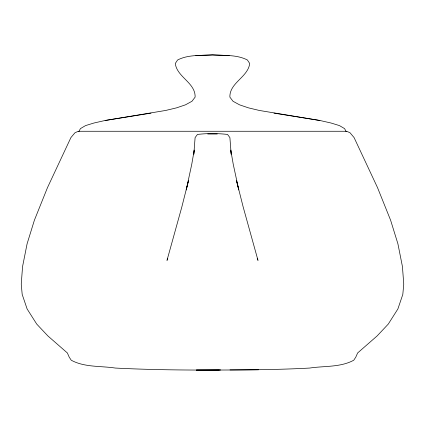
<?xml version="1.0" encoding="UTF-8"?>
<svg xmlns="http://www.w3.org/2000/svg" width="425" height="425" viewBox="0 0 425 425"><rect width="100%" height="100%" fill="white"/><g stroke="black" fill="none" stroke-linecap="round" stroke-linejoin="round"><path stroke-width="0.64" d="M188.445 180.954L186.23 189.959L191.771 164.199L194.241 150.025L193.821 154.179L195.102 137.631L197.439 134.449C207.395 133.248 217.6 133.307 227.556 134.443L229.898 137.631L231.179 154.179L230.759 150.025L233.229 164.199L238.77 189.959L236.555 180.954M188.418 180.885L181.836 206.954L166.988 260.408L167.769 258.682M78.827 131.676L80.405 128.626L85.531 125.603L93.973 123.011L105.097 120.488L165.692 110.452L176.524 107.86L185.443 104.837L191.972 101.277L195.128 97.118C195.569 82.758 176.97 77.153 175.281 63.5L177.597 59.989C188.307 54.469 200.844 55.68 212.5 54.915C224.156 55.68 236.693 54.469 247.403 59.989L249.719 63.5C248.03 77.153 229.431 82.758 229.872 97.118L233.028 101.277L239.557 104.837L248.476 107.86L259.308 110.452L319.903 120.488L331.027 123.011L339.469 125.603L344.595 128.626L346.173 131.676M105.097 120.488L151.002 113.135M220.761 369.962L196.286 370.085C234.095 369.989 271.931 370.09 309.697 368.055C324.264 365.829 340.446 367.487 353.759 360.219L355.773 357.175L357.622 352.973L377.124 335.931L388.275 324.084L397.885 308.959L402.81 294.429L403.75 284.118L402.438 266.592L397.912 243.828L390.623 220.262L377.522 187.632L354.094 137.594L350.072 132.797L346.773 131.288L345.467 131.267L79.533 131.267L78.227 131.288L74.927 132.797L70.906 137.594L47.478 187.632L34.377 220.262L27.088 243.828L22.562 266.592L21.25 284.118L22.19 294.429L27.115 308.959L36.725 324.084L47.876 335.931L67.378 352.973L69.227 357.175L71.241 360.219C84.554 367.487 100.736 365.829 115.302 368.055C149.967 369.819 184.689 370.191 219.39 370.032M207.713 134.018L217.287 134.024M230.021 369.92L258.469 369.777M195.766 55.532L212.5 54.915L229.234 55.532M273.998 113.135L319.903 120.488M257.231 258.682L258.012 260.408L243.164 206.954L236.582 180.885"/></g></svg>
